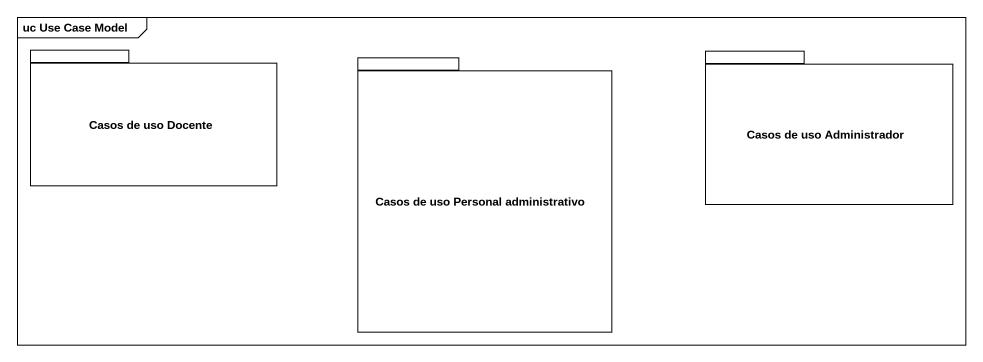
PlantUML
@startuml
mainframe uc Use Case Model
package "Casos de uso Docente" as Casos_de_uso_Docente {
}
package "Casos de uso Administrador" as Casos_de_uso_Administrador {
}
package "Casos de uso Personal administrativo" as Casos_de_uso_Personal {
}
@enduml
